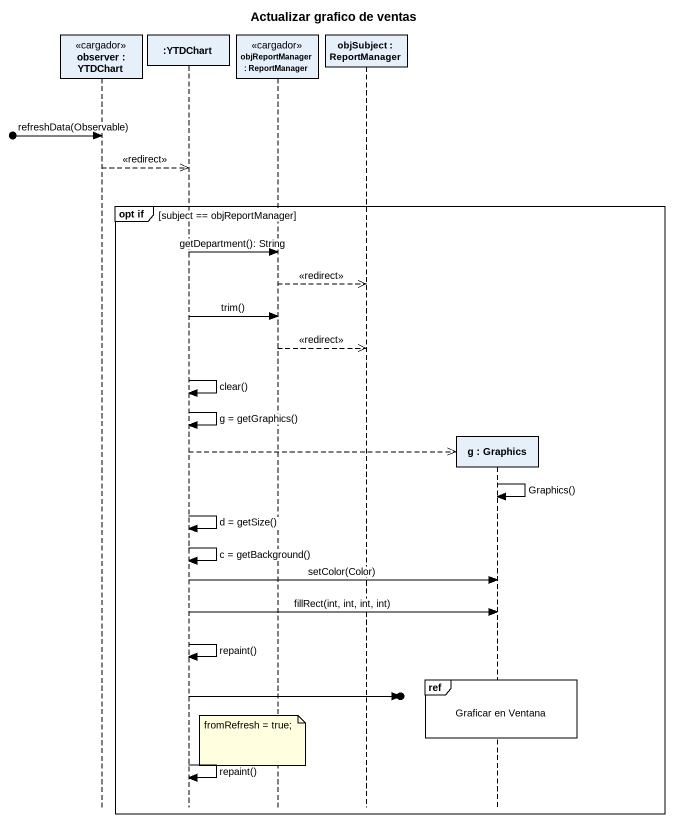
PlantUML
@startuml
title Actualizar grafico de ventas
hide footbox
participant "observer : YTDChart" as observer <<cargador>>
participant ":YTDChart" as YTDChart
participant "objReportManager : ReportManager" as objReportManager <<cargador>>
participant "objSubject : ReportManager" as objSubject
participant "g : Graphics" as g

[o-> observer : refreshData(Observable)
observer -->> YTDChart : <<redirect>>
group opt if [subject == objReportManager]
  YTDChart -> objReportManager : getDepartment(): String
  objReportManager -->> objSubject : <<redirect>>
  YTDChart -> objReportManager : trim()
  objReportManager -->> objSubject : <<redirect>>
  YTDChart -> YTDChart : clear()
  YTDChart -> YTDChart : g = getGraphics()
  YTDChart -->> g **
  g -> g : Graphics()
  YTDChart -> YTDChart : d = getSize()
  YTDChart -> YTDChart : c = getBackground()
  YTDChart -> g : setColor(Color)
  YTDChart -> g : fillRect(int, int, int, int)
  YTDChart -> YTDChart : repaint()
  ref over g : Graficar en Ventana
  YTDChart ->o]
  note over objReportManager : fromRefresh = true;
  YTDChart -> YTDChart : repaint()
end
@enduml
